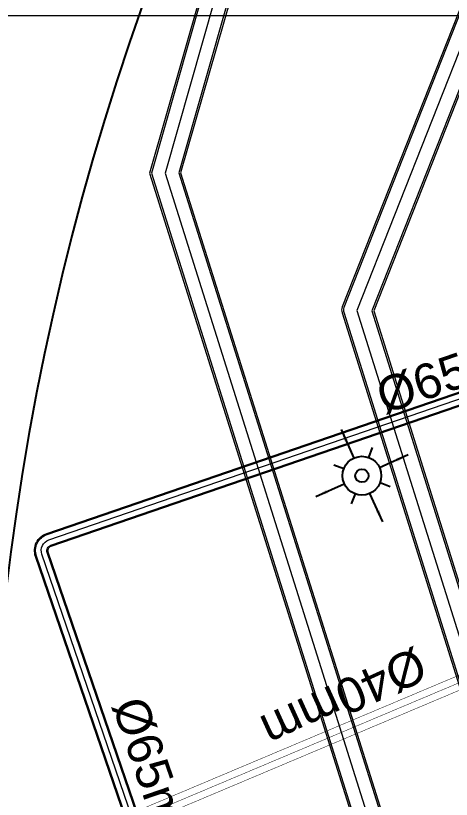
# Model space of a CAD drawing. Header units: inches. Extents: x 257070 to 799932, y -17980 to 269260.
# Drawn here: x 285763 to 288254, y 68335 to 72811 of the extents above; entities that cross this region are included whole.
import ezdxf

# ---------------------------------------------------------------- set-up
doc = ezdxf.new("R2010")
doc.units = ezdxf.units.IN
doc.header["$MEASUREMENT"] = 0
doc.layers.add('0-AES-F-HYDRANT PIPE', color=7, linetype='Continuous', lineweight=15, true_color=0xf57247)
doc.layers.add('0-AES-F-SPRINKLER', color=10, linetype='Continuous')
doc.layers.add('0-aes-water curtan pipe', color=200, linetype='Continuous')
doc.layers.add('0-AES-F-SPRINKLER PIPE', color=10, linetype='Continuous', lineweight=15)
doc.layers.add('A', color=7, linetype='Continuous', true_color=0x469d8b)
doc.styles.get("Standard").update_dxf_attribs({"font": 'arial.ttf'})
doc.dimstyles.new('ISO-25', dxfattribs={"dimtxt": 2.5, "dimasz": 2.5, "dimexe": 1.25, "dimexo": 0.625, "dimtad": 1, "dimtxsty": 'Standard', "dimcen": 2.5, "dimadec": 0, "dimazin": 0, "dimtfac": 1, "dimtmove": 0, "dimatfit": 3, "dimfxl": 1, "dimarcsym": 0})

# ---------------------------------------------------------------- blocks, each defined once
blk = doc.blocks.new('*U775')
at = {"layer": '0-AES-F-SPRINKLER PIPE', "color": 200, "lineweight": 30, "const_width": 2.67}
for points in [[(-1770300, 100034.6), (-1770300, 78335.1)], [(-1770220, 100034.6), (-1770220, 78335.1)]]:
    blk.add_lwpolyline(points, dxfattribs=at)
at = {"layer": '0-AES-F-SPRINKLER PIPE', "color": 252, "lineweight": 30, "const_width": 2.67}
blk.add_lwpolyline([(-1770260, 100034.6), (-1770260, 78335.1)], dxfattribs=at)
blk = doc.blocks.new('*U603')
at = {"layer": '0-AES-F-SPRINKLER'}
for p, q in [((171672.4, 56809.4), (171672.4, 56870.6)), ((171561.6, 56698.5), (171500.3, 56698.5)), ((171783.3, 56698.5), (171844.5, 56698.5)), ((171672.4, 56587.7), (171672.4, 56526.4))]:
    blk.add_line(p, q, dxfattribs=at)
for radius in [110.8, 37.8]:
    blk.add_circle((171672.4, 56698.5), radius, dxfattribs=at)
at = {"layer": '0-AES-F-SPRINKLER PIPE'}
for points, override in [([(171467.9, 56903), (171594, 56776.9)], {"dimasz": 70, "dimtad": 0, "dimfxl": 13, "dimarcsym": 1}), ([(171876.9, 56903), (171750.8, 56776.9)], {"dimasz": 70, "dimtad": 0, "dimfxl": 13, "dimarcsym": 1}), ([(171467.9, 56494), (171594, 56620.1)], {"dimasz": 70, "dimtad": 0, "dimfxl": 13, "dimarcsym": 1}), ([(171876.9, 56494), (171750.8, 56620.1)], {"dimasz": 70, "dimgap": 0.625, "dimtad": 0, "dimfxl": 13, "dimarcsym": 1})]:
    blk.add_leader(points, dimstyle='ISO-25', override=override, dxfattribs=at)

msp = doc.modelspace()

# ---------------------------------------------------------------- linework, layer by layer
at = {"layer": '0-AES-F-HYDRANT PIPE', "ltscale": 1000, "elevation": 0}
for points in [[(298555.3, 199244.9), (306286.9, 191516.7), (303665.6, 186665), (303011.8, 184654.3), (302354.2, 181788.6), (300911.8, 172160.2), (299809.1, 165298.3), (300846.6, 157326.1), (304586, 129961.1), (302207.6, 112262.3), (301265.2, 108100.9), (289058.1, 74315.1), (287799.1, 71124.9), (293802.5, 51995.4), (294242.1, 50433.9), (302061.8, 35081.1), (313355.9, 25400), (316468.5, 29112.6)], [(298560, 199254.3), (306299.3, 191518.5), (303674.8, 186661.1), (303021.5, 184651.6), (302364.1, 181786.7), (300921.7, 172158.6), (299819.3, 165298.1), (300856.5, 157327.4), (304596.1, 129961.1), (302217.5, 112260.5), (301274.8, 108098.1), (289067.5, 74311.6), (287809.7, 71124.6), (293812.1, 51998.3), (294251.5, 50437.6), (302069.9, 35087.4), (313354.7, 25414.2), (316460.8, 29119.1)], [(298513.6, 199173.1), (306187.8, 191502.2), (303591.5, 186696.8), (302934.4, 184675.7), (302275.3, 181803.5), (300832.5, 172172.5), (299728, 165299.5), (300767, 157315.5), (304505, 129961), (302128.5, 112276.5), (301188, 108123.5), (288983, 74343.5), (287714, 71128), (293725.5, 51972.5), (294167, 50404.5), (301997.5, 35030.5), (313365.2, 25286.2), (316530, 29061.1)]]:
    msp.add_lwpolyline(points, dxfattribs=at)
for points in [[(298474.8, 199091.3), (306082.6, 191486.8), (303512.8, 186730.5), (302852.1, 184698.5), (302191.5, 181819.4), (300748.2, 172185.6), (299641.8, 165300.8), (300682.5, 157304.2), (304419, 129960.9), (302044.5, 112291.6), (301106, 108147.5), (288903.2, 74373.6), (287630.1, 71147.7, 0.171652), (287628.9, 71114.4), (293643.8, 51948.2), (294087.2, 50373.3), (301929.2, 34976.8), (313375.2, 25165.4), (316595.3, 29006.3)], [(298479.3, 199101), (306095, 191488.6), (303522, 186726.5), (302861.8, 184695.8), (302201.3, 181817.5), (300758.2, 172184), (299652, 165300.6), (300692.4, 157305.6), (304429.1, 129960.9), (302054.4, 112289.8), (301115.7, 108144.7), (288912.6, 74370.1), (287639.4, 71144, 0.171652), (287638.5, 71117.4), (293653.4, 51951), (294096.6, 50377), (301937.2, 34983.1), (313374, 25179.6), (316587.7, 29012.7)]]:
    msp.add_lwpolyline(points, format="xyb", dxfattribs=at)
at = {"layer": '0-AES-F-SPRINKLER PIPE', "ltscale": 1000, "elevation": 0}
for points in [[(289126.3, 192085.8), (288892.4, 189012.2), (299939.2, 183952.1), (296721.1, 166590), (300367.4, 141377.4), (302186.3, 130501.8), (300655.7, 116050.1), (295462.4, 98048.7), (289389.9, 81684.3), (287942.3, 76540.8), (287213.4, 74309), (286528.6, 71911.2), (293470.3, 49877.4), (301142.3, 34501.9), (313279.8, 24504.4)], [(289136.3, 192085), (288902.9, 189018.4), (299950.5, 183957.9), (296731.2, 166589.8), (300377.3, 141379), (302196.4, 130502.1), (300665.5, 116048.2), (295471.9, 98045.6), (289399.4, 81681.2), (287951.9, 76537.9), (287222.9, 74306.1), (286539, 71911.3), (293479.6, 49881.2), (301150.3, 34508.3), (313286.2, 24512.2)], [(289211, 192079.3), (288981.7, 189064.8), (300034.9, 184001.7), (296807.2, 166588.3), (300451.4, 141390.5), (302272.1, 130504.4), (300739.4, 116033.7), (295543.2, 98022.1), (289470.8, 81658), (288023.6, 76516.1), (287294.6, 74284.1), (286617.3, 71912.4), (293549.3, 49909.4), (301210.2, 34556), (313333.5, 24570.3)], [(289285.8, 192073.6), (289060.4, 189111.2), (300119.3, 184045.6), (296883.2, 166586.8), (300525.5, 141402.1), (302347.8, 130506.7), (300813.3, 116019.3), (295614.5, 97998.6), (289542.1, 81634.7), (288095.4, 76494.2), (287366.4, 74262.2), (286695.6, 71913.4), (293619.1, 49937.5), (301270.2, 34603.8), (313380.9, 24628.5)], [(289295.8, 192072.9), (289070.9, 189117.4), (300130.5, 184051.4), (296893.4, 166586.6), (300535.4, 141403.6), (302357.8, 130507), (300823.1, 116017.3), (295624, 97995.5), (289551.6, 81631.6), (288105, 76491.3), (287375.9, 74259.2), (286706.1, 71913.6), (293628.4, 49941.3), (301278.2, 34610.2), (313387.2, 24636.3)]]:
    msp.add_lwpolyline(points, dxfattribs=at)
for points in [[(290041.2, 73023.3), (289435.2, 72815.6, -0.082766), (289409.3, 72811.2), (281810.5, 72811.2)], [(289264.2, 59841.7), (285876.5, 69722, -0.414214), (285940.8, 69853.5), (290582.3, 71444.9)], [(289269.8, 59843.7), (285882.2, 69724, -0.414214), (285942.8, 69847.8), (290584.3, 71439.3)], [(289300.6, 59854.2), (285912.9, 69734.5, -0.414214), (285953.3, 69817.1), (290594.8, 71408.5)], [(289331.3, 59864.8), (285943.6, 69745.1, -0.414214), (285963.8, 69786.3), (290605.4, 71377.8)], [(289337, 59866.7), (285949.3, 69747, -0.414214), (285965.8, 69780.7), (290607.3, 71372.1)]]:
    msp.add_lwpolyline(points, format="xyb", dxfattribs=at)
at = {"layer": 'A', "color": 8, "ltscale": 1000}
msp.add_arc((300891.1, 67748.5, 0), 15287.2, 142.91564, 198.59901, dxfattribs=at)

# ---------------------------------------------------------------- block references
at = {"layer": '0-AES-F-SPRINKLER', "color": 7, "rotation": 339.306433233698}
msp.add_blockref('*U603', (107110.3, 77806.8, 0), dxfattribs=at)
at = {"layer": '0-aes-water curtan pipe', "color": 51, "xscale": -1, "rotation": 292.8458032657958}
msp.add_blockref('*U775', (-479908.8, 1666306.3, 0), dxfattribs=at)

# ---------------------------------------------------------------- texts
at = {"layer": '0-AES-F-SPRINKLER PIPE', "color": 7, "linetype": 'Continuous', "lineweight": -3, "ltscale": 0.9, "char_height": 200, "width": 685.774, "attachment_point": 2}
for insert, rotation in [((288275.1, 70884.3), 18.9254), ((286662.6, 68469, 0), 288.9254)]:
    msp.add_mtext('%%C65mm', dxfattribs=dict(at, insert=insert, rotation=rotation))
at = {"layer": '0-aes-water curtan pipe', "extrusion": (9.12582e-09, -3.88128e-09, 1), "insert": (287680.4, 68822.8, 0), "char_height": 200, "width": 685.774, "attachment_point": 2, "text_direction": (-0.910318, -0.413909, 0)}
msp.add_mtext('%%C40mm', dxfattribs=at)

doc.saveas('drawing.dxf')
